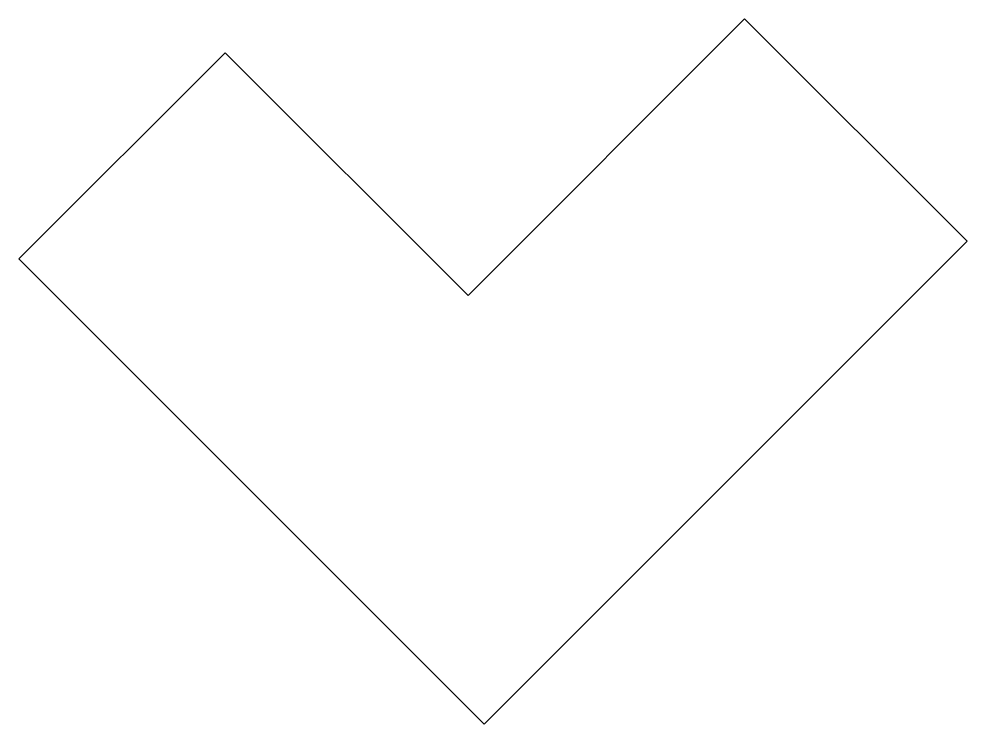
# Model space of a CAD drawing. Header units: inches. Extents: x 9.3 to 26.4, y 6.3 to 19.1.
import ezdxf

# ---------------------------------------------------------------- set-up
doc = ezdxf.new("R2010")
doc.units = ezdxf.units.IN
doc.header["$MEASUREMENT"] = 0
doc.layers.add('1-Objects', color=7, linetype='Continuous', lineweight=25)

msp = doc.modelspace()

# ---------------------------------------------------------------- linework, layer by layer
at = {"layer": '1-Objects', "lineweight": 30}
msp.add_lwpolyline([(13.042, 18.441), (17.429, 14.055), (22.424, 19.05), (26.441, 15.033), (17.72, 6.312), (9.317, 14.716)], close=True, dxfattribs=at)

doc.saveas('drawing.dxf')
